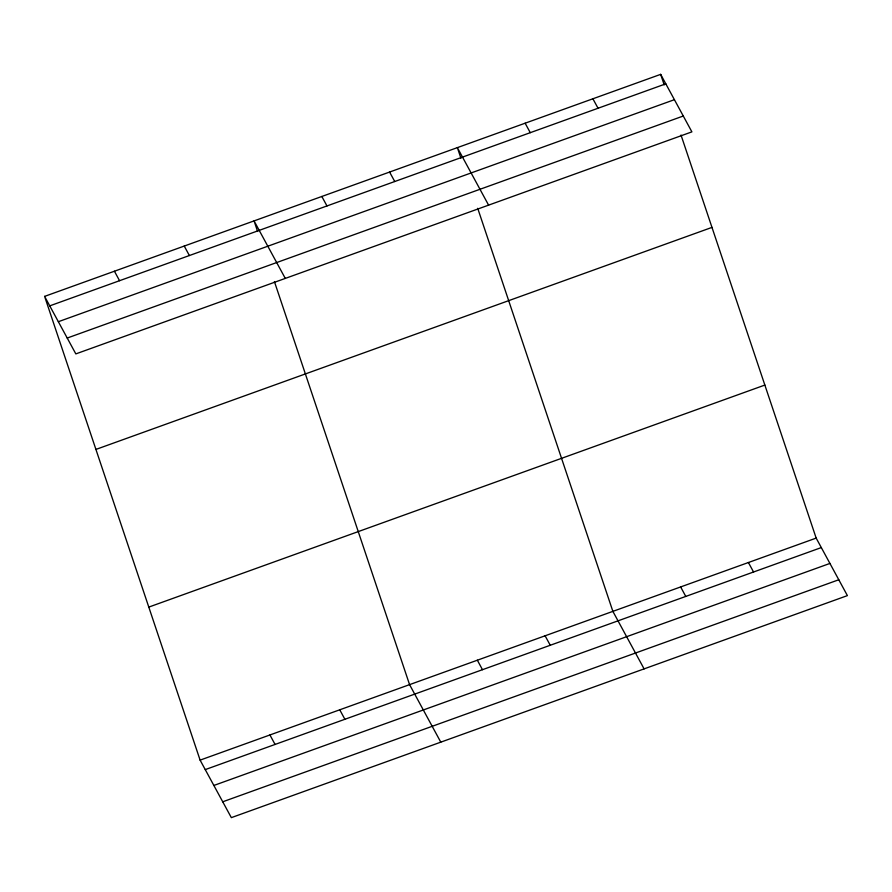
<?xml version="1.0" encoding="UTF-8"?>
<svg xmlns="http://www.w3.org/2000/svg" width="892" height="892" viewBox="0 0 892 892"><rect width="100%" height="100%" fill="white"/><g stroke="black" fill="none" stroke-linecap="round" stroke-linejoin="round"><path stroke-width="1.34" d="M44.6 296.389L660.66 74.359L691.891 131.871L75.831 353.901L44.6 296.389L200.109 760.129L231.34 817.641L847.4 595.611L816.169 538.099L681.009 135.038M49.74 305.867L665.811 83.826M58.348 321.711L674.419 99.681M67.223 338.046L683.283 116.016M95.923 449.423L711.983 227.393M148.786 607.095L764.857 385.065M200.109 760.129L816.169 538.099M205.249 769.606L821.32 547.577M213.857 785.462L829.928 563.432M222.732 801.797L838.792 579.755M592.901 98.778L598.041 108.255M525.132 123.196L530.272 132.674M748.41 562.529L753.55 571.995M488.593 205.138L457.362 147.626L460.896 158.174M680.641 586.947L685.781 596.425M389.592 172.044L394.743 181.522M644.102 668.889L612.871 611.366L477.711 208.315M321.834 196.474L326.974 205.952M545.101 635.795L550.252 645.273M285.284 278.404L254.064 220.893L257.598 231.452M477.343 660.214L482.483 669.691M184.243 246.058L189.383 255.536M440.793 742.155L409.573 684.643L274.413 281.582M114.421 271.224L119.561 280.701M339.752 709.809L344.892 719.275M269.93 734.975L275.07 744.441M660.66 74.359L664.206 84.907"/></g></svg>
